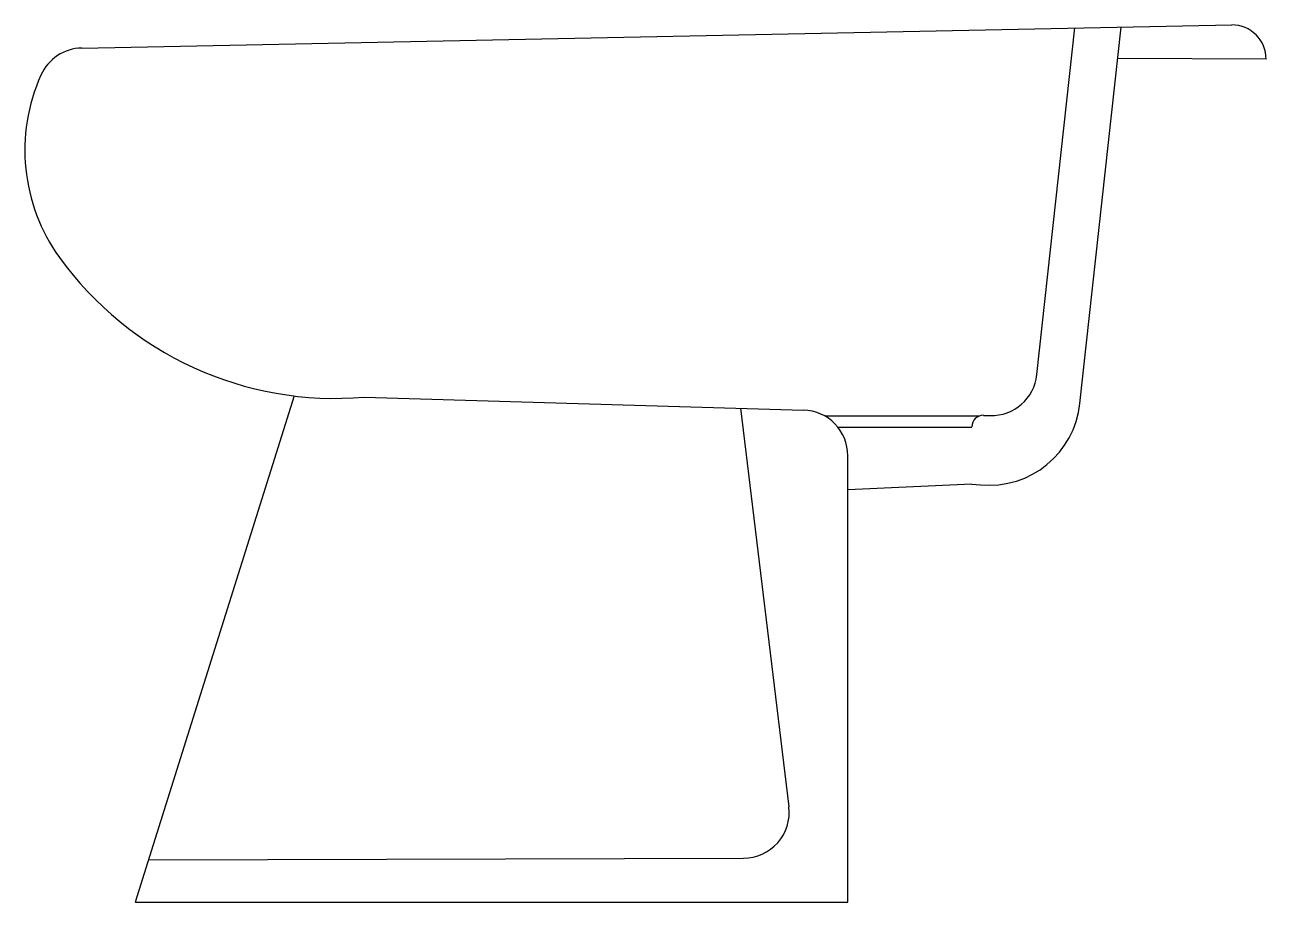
# Model space of a CAD drawing. Extents: x -54.1 to 0, y 0.1 to 38.4.
import ezdxf

# ---------------------------------------------------------------- set-up
doc = ezdxf.new("R2010")
doc.units = 0
doc.header["$LTSCALE"] = 5
doc.header["$MEASUREMENT"] = 0
doc.layers.get('0').update_dxf_attribs({"linetype": 'CONTINUOUS'})

msp = doc.modelspace()

# ---------------------------------------------------------------- linework, layer by layer
at = {"color": 0, "linetype": 'ByBlock'}
for p, q in [((-51.65, 37.363), (-1.462, 38.375)), ((-9.965, 23.105), (-8.308, 38.237)), ((-8.088, 21.847), (-6.292, 38.278)), ((0.038, 36.875), (-6.442, 36.908)), ((-42.38, 22.174), (-49.321, 0.074)), ((-39.327, 22.122), (-20.159, 21.559)), ((-22.905, 21.639), (-20.792, 4.233)), ((-12.491, 21.294), (-19.222, 21.294)), ((-12.295, 21.327), (-12.012, 21.319)), ((-12.81, 20.794), (-18.644, 20.794)), ((-18.218, 18.08), (-18.218, 19.559)), ((-12.813, 18.325), (-18.218, 18.08)), ((-18.218, 0.074), (-18.218, 18.08)), ((-12.813, 18.325), (-12.424, 18.29)), ((-48.741, 1.919), (-22.772, 1.992)), ((-49.321, 0.074), (-18.218, 0.074))]:
    msp.add_line(p, q, dxfattribs=at)
for centre, radius, start, end in [((-1.462, 36.875), 1.5, 0, 90), ((-51.609, 35.363), 2, 91.1557, 155.7569), ((-46.138, 32.899), 8, 155.7569, 215.8054), ((-40.603, 36.893), 14.825, 215.8054, 274.9361), ((-11.953, 23.318), 2, 268.316, 353.8802), ((-12.065, 22.274), 4, 264.8523, 353.8802), ((-20.218, 19.559), 2, 0, 88.316), ((-12.31, 20.828), 0.5, 88.316, 180.1465), ((-22.778, 3.992), 2, 270.1619, 6.9213)]:
    msp.add_arc(centre, radius, start, end, dxfattribs=at)

doc.saveas('drawing.dxf')
